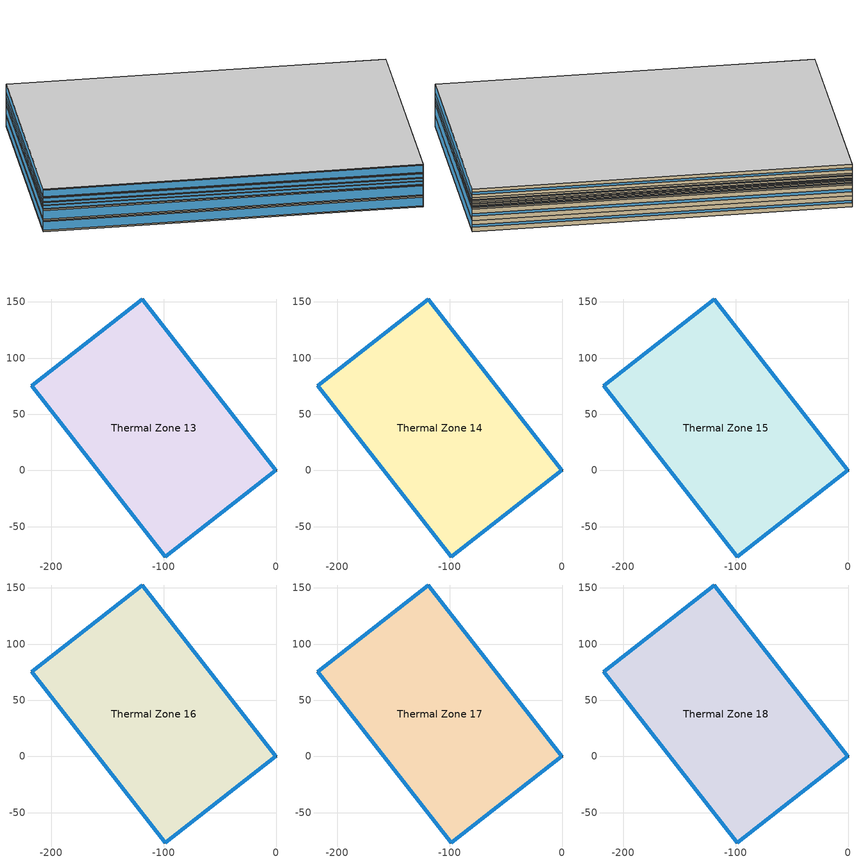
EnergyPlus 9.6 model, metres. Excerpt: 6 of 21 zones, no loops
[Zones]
Thermal Zone 13
 floor to Thermal Zone 12 (Interior Floor): 0,0 -98.56,-77.01 -217.74,75.54 -119.18,152.54 z108.21
 wall outside (Ext Wall): -217.74,75.54 -98.56,-77.01 0,0 -119.18,152.54 -217.74,75.54 z108.21:114.38
 window (Ext Window): -217.74,75.53 -98.57,-77 z108.89:113.7; -0.01,0.01 -119.17,152.54 z110.55:112.04; -98.56,-77 -0.01,-0.01 z108.77:113.82; -119.19,152.54 -217.74,75.54 z109.17:113.42
Thermal Zone 14
 floor to Thermal Zone 13 (Interior Floor): 0,0 -98.56,-77.01 -217.74,75.54 -119.18,152.54 z114.38
 wall outside (Ext Wall): -217.74,75.54 -98.56,-77.01 0,0 -119.18,152.54 -217.74,75.54 z114.38:120.66
 window (Ext Window): -217.74,75.53 -98.57,-77 z115.07:119.97; -0.01,0.01 -119.17,152.54 z116.77:118.27; -98.56,-77 -0.01,-0.01 z114.95:120.09; -119.19,152.54 -217.74,75.54 z115.35:119.69
Thermal Zone 15
 floor to Thermal Zone 14 (Interior Floor): 0,0 -98.56,-77.01 -217.74,75.54 -119.18,152.54 z120.66
 wall outside (Ext Wall): -217.74,75.54 -98.56,-77.01 0,0 -119.18,152.54 -217.74,75.54 z120.66:122.72
 window (Ext Window): -217.74,75.53 -98.57,-77 z120.89:122.49; -0.01,0.01 -119.17,152.54 z121.44:121.94; -98.56,-77 -0.01,-0.01 z120.85:122.53; -119.19,152.54 -217.74,75.54 z120.98:122.4
Thermal Zone 16
 floor to Thermal Zone 15 (Interior Floor): 0,0 -98.56,-77.01 -217.74,75.54 -119.18,152.54 z122.72
 wall outside (Ext Wall): -217.74,75.54 -98.56,-77.01 0,0 -119.18,152.54 -217.74,75.54 z122.72:124.51
 window (Ext Window): -217.74,75.53 -98.57,-77 z122.92:124.31; -0.01,0.01 -119.17,152.54 z123.4:123.83; -98.56,-77 -0.01,-0.01 z122.88:124.35; -119.19,152.54 -217.74,75.54 z123:124.23
Thermal Zone 17
 floor to Thermal Zone 16 (Interior Floor): 0,0 -98.56,-77.01 -217.74,75.54 -119.18,152.54 z124.51
 wall outside (Ext Wall): -217.74,75.54 -98.56,-77.01 0,0 -119.18,152.54 -217.74,75.54 z124.51:127.02
 window (Ext Window): -217.74,75.53 -98.57,-77 z124.79:126.74; -0.01,0.01 -119.17,152.54 z125.46:126.07; -98.56,-77 -0.01,-0.01 z124.74:126.79; -119.19,152.54 -217.74,75.54 z124.9:126.63
Thermal Zone 18
 floor to Thermal Zone 17 (Interior Floor): 0,0 -98.56,-77.01 -217.74,75.54 -119.18,152.54 z127.02
 wall outside (Ext Wall): -217.74,75.54 -98.56,-77.01 0,0 -119.18,152.54 -217.74,75.54 z127.02:131.9
 window (Ext Window): -217.74,75.53 -98.57,-77 z127.56:131.36; -0.01,0.01 -119.17,152.54 z128.87:130.05; -98.56,-77 -0.01,-0.01 z127.46:131.46; -119.19,152.54 -217.74,75.54 z127.78:131.14
 ceiling to Thermal Zone 19 (Interior Ceiling): -119.18,152.54 -217.74,75.54 -98.56,-77.01 0,0 z131.9
[Building]
Building 1: North Axis {deg}=-0
[Site:Location]
Washington Dc Dulles IntL Ar: Latitude {deg}=38.98; Longitude {deg}=-77.47; Time Zone {hr}=-5; Elevation {m}=82
[SizingPeriod:DesignDay] Month=7; Day of Month=21; Day Type=SummerDesignDay; Daily Dry-Bulb Temperature Range {deltaC}=14.4; Dry-Bulb Temperature Range Modifier Type=DefaultMultipliers; Barometric Pressure {Pa}=86790; Wind Speed {m/s}=5; Wind Direction {deg}=340; Rain Indicator=No; Snow Indicator=No; Daylight Saving Time Indicator=No; Solar Model Indicator=ASHRAETau; ASHRAE Clear Sky Optical Depth for Beam Irradiance (taub)=0.339; ASHRAE Clear Sky Optical Depth for Diffuse Irradiance (taud)=2.366; Begin Environment Reset Mode=FullResetAtBeginEnvironment
Name | Maximum Dry-Bulb Temperature {C} | Humidity Condition Type | Wetbulb or DewPoint at Maximum Dry-Bulb {C} | Enthalpy at Maximum Dry-Bulb {J/kg}
SALT-LAKE-CITY-IAP Ann Clg .4% Condns DB=>MWB | 36.5 | Wetbulb | 17.1
SALT-LAKE-CITY-IAP Ann Clg .4% Condns DP=>MDB | 22.5 | Dewpoint | 15.6
SALT-LAKE-CITY-IAP Ann Clg .4% Condns Enth=>MDB | 30.8 | Enthalpy |  | 59300
SALT-LAKE-CITY-IAP Ann Clg .4% Condns WB=>MDB | 31.2 | Wetbulb | 19
[Material] Thermal Absorptance=0.9
Name | Roughness | Thickness m | Conductivity W/m-K | Density kg/m3 | Specific Heat J/kg-K | Solar Absorptance | Visible Absorptance
wall concrete | MediumRough | 0.03 | 0.5 | 2243 | 837 | 0.65 | 0.65
Wall Insulation [18] | MediumRough | 0.1693 | 0.049 | 265 | 836.8 | 0.7 | 0.7
F16 Acoustic tile | MediumSmooth | 0.0191 | 0.06 | 368 | 590 | 0.3 | 0.3
M11 100mm lightweight concrete | MediumRough | 0.1016 | 0.53 | 1280 | 840 | 0.5 | 0.5
[Material:AirGap]
F05 Ceiling air space resistance: Thermal Resistance m2-K/W=0.18
[WindowMaterial:SimpleGlazingSystem]
Window Material Simple Glazing System: U-Factor W/m2-K=1.8; Solar Heat Gain Coefficient=0.3
[Construction]
Ext Wall: wall concrete, Wall Insulation [18]
Ext Window: Window Material Simple Glazing System
Interior Ceiling: M11 100mm lightweight concrete, F05 Ceiling air space resistance, F16 Acoustic tile
Interior Floor: F16 Acoustic tile, F05 Ceiling air space resistance, M11 100mm lightweight concrete
[Zone]
Thermal Zone 13: 232, 0, 0, 108.21, , 1, , , , , , Yes
Thermal Zone 14: 232, 0, 0, 114.38, , 1, , , , , , Yes
Thermal Zone 15: 232, 0, 0, 120.66, , 1, , , , , , Yes
Thermal Zone 16: 232, 0, 0, 122.72, , 1, , , , , , Yes
Thermal Zone 17: 232, 0, 0, 124.51, , 1, , , , , , Yes
Thermal Zone 18: 232, 0, 0, 127.02, , 1, , , , , , Yes
